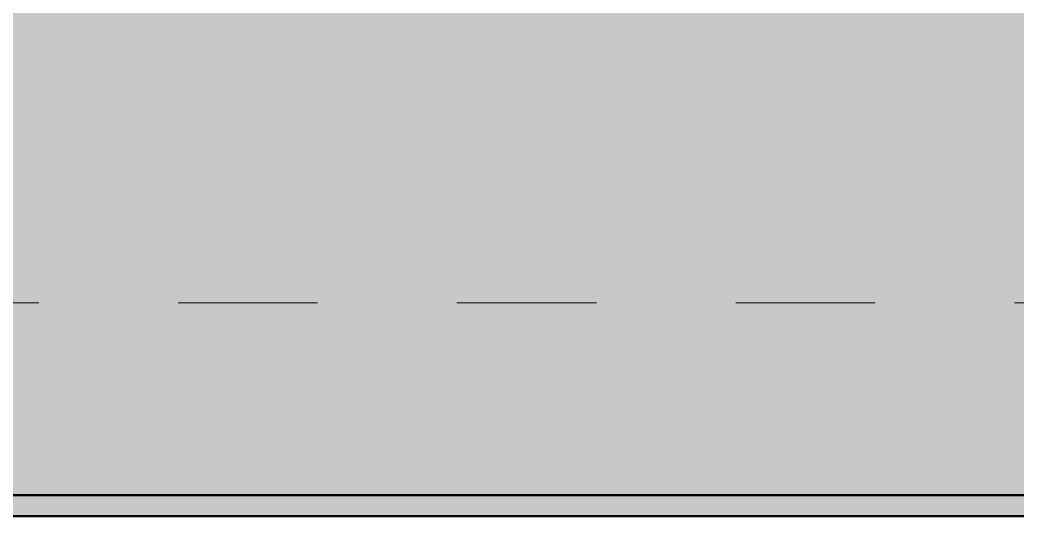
# Model space of a CAD drawing. Header units: metres. Extents: x 311 to 403, y 3 to 1186.
# Drawn here: x 344.064 to 344.779, y 1182.216 to 1182.572 of the extents above; entities that cross this region are included whole.
import ezdxf

# ---------------------------------------------------------------- set-up
doc = ezdxf.new("R2010")
doc.units = ezdxf.units.M
doc.linetypes.add('JacobsDash', pattern=[0.0045, 0.003, -0.0015])
doc.layers.add('A-FLOR-HDLN', color=7, linetype='JacobsDash', lineweight=18)
doc.layers.add('A-WALL', color=7, linetype='Continuous', lineweight=50)

# ---------------------------------------------------------------- blocks, each defined once
blk = doc.blocks.new('Walls 2 - Walls 2-6845191-DRG-2873124 - PLAN - UPSTAND FLOOD WALL AT SOUTH END')
at = {"layer": 'A-WALL', "linetype": 'JacobsDash', "lineweight": 18, "true_color": 0xc0c0c0}
h = blk.add_hatch(color=9, dxfattribs=at)
h.paths.add_polyline_path([(241.73884, 1207.89617), (241.62499, 1208.30279), (223.6519, 1206.73035), (223.68805, 1206.31709), (241.58345, 1207.88257)])
h.paths.add_polyline_path([(223.63824, 1206.31273), (223.60208, 1206.72615), (219.03451, 1206.32638), (219.07066, 1205.91316), (223.58515, 1206.30809)])
h.paths.add_polyline_path([(219.02085, 1205.90881), (218.98468, 1206.32223), (214.42228, 1205.92286), (214.45842, 1205.50969), (218.97583, 1205.90487)])
h.paths.add_polyline_path([(214.40861, 1205.50533), (214.37244, 1205.91875), (209.79976, 1205.51873), (209.83593, 1205.10531), (214.36651, 1205.50165)])
h.paths.add_polyline_path([(209.78612, 1205.10096), (209.74995, 1205.51438), (207.24493, 1205.29492), (207.24884, 1205.24018), (207.2598, 1205.1562), (207.27384, 1205.08485), (207.33599, 1204.88662), (209.68403, 1205.09203)])
blk.add_hatch(color=9, dxfattribs=at).paths.add_polyline_path([(241.74254, 1207.88146), (241.74288, 1207.88176), (241.73884, 1207.89617), (223.68807, 1206.31693), (223.68917, 1206.30433), (223.63936, 1206.29998), (223.63824, 1206.31273), (219.07068, 1205.91296), (219.07178, 1205.90036), (219.02197, 1205.89601), (219.02085, 1205.90881), (214.45845, 1205.50944), (214.45955, 1205.49685), (214.40974, 1205.49249), (214.40861, 1205.50533), (209.83595, 1205.10502), (209.83705, 1205.09243), (209.78724, 1205.08807), (209.78612, 1205.10096), (207.33609, 1204.88631), (207.34058, 1204.87199), (241.74026, 1207.88126)])
at = {"layer": 'A-WALL'}
for p, q in [((223.68805, 1206.31709), (241.73884, 1207.89617)), ((241.74295, 1207.88149), (207.34058, 1204.87199))]:
    blk.add_line(p, q, dxfattribs=at)

msp = doc.modelspace()

# ---------------------------------------------------------------- linework, layer by layer
at = {"layer": 'A-FLOR-HDLN'}
msp.add_line((346.0776, 1182.36875), (327.97432, 1182.36874), dxfattribs=at)

# ---------------------------------------------------------------- block references
at = {"layer": 'A-WALL', "rotation": 355}
msp.add_blockref('Walls 2 - Walls 2-6845191-DRG-2873124 - PLAN - UPSTAND FLOOD WALL AT SOUTH END', (0, 0), dxfattribs=at)

doc.saveas('drawing.dxf')
